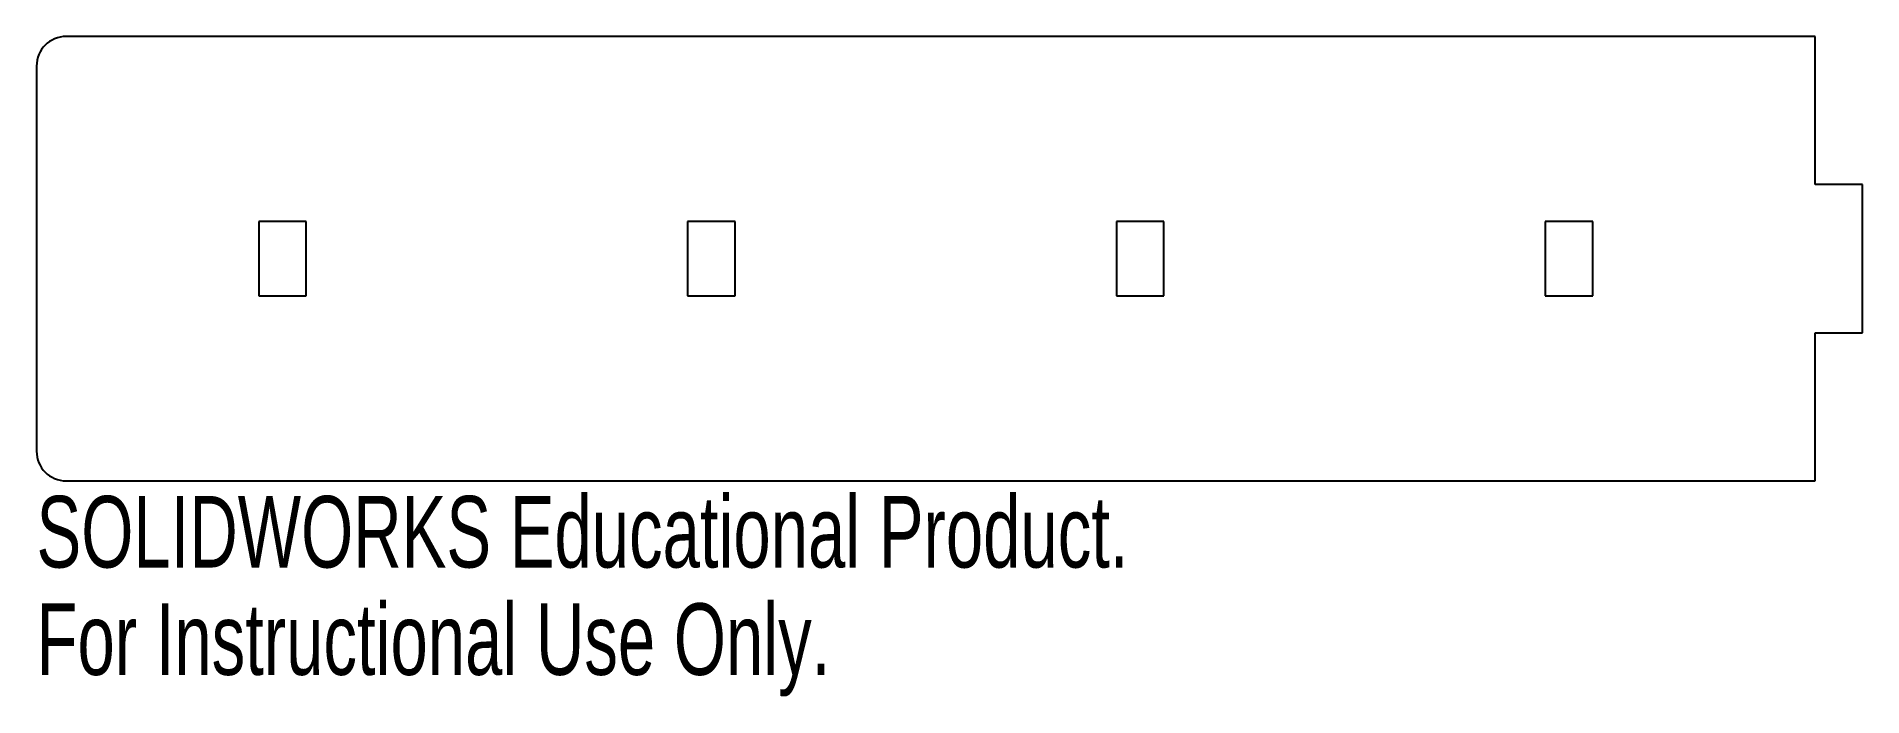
# Model space of a CAD drawing. Header units: millimetres. Extents: x -60 to 63, y -30 to 15.
import ezdxf

# ---------------------------------------------------------------- set-up
doc = ezdxf.new("R2010")
doc.units = ezdxf.units.MM
doc.styles.add('SLDTEXTSTYLE0', font='TXT', dxfattribs={"width": 0.7})

msp = doc.modelspace()

# ---------------------------------------------------------------- linework, layer by layer
at = {"color": 7, "linetype": 'Continuous', "lineweight": 25}
for p, q in [((60, 15), (-58, 15)), ((60, 5), (60, 15)), ((-60, 13), (-60, -13)), ((63.2, 5), (60, 5)), ((63.2, -5), (63.2, 5)), ((-45, 2.5), (-45, -2.5)), ((-41.8, 2.5), (-45, 2.5)), ((-41.8, -2.5), (-41.8, 2.5)), ((-16.07, 2.5), (-16.07, -2.5)), ((-12.87, 2.5), (-16.07, 2.5)), ((-12.87, -2.5), (-12.87, 2.5)), ((12.87, 2.5), (12.87, -2.5)), ((16.07, 2.5), (12.87, 2.5)), ((16.07, -2.5), (16.07, 2.5)), ((41.8, 2.5), (41.8, -2.5)), ((45, 2.5), (41.8, 2.5)), ((45, -2.5), (45, 2.5)), ((-45, -2.5), (-41.8, -2.5)), ((-16.07, -2.5), (-12.87, -2.5)), ((12.87, -2.5), (16.07, -2.5)), ((41.8, -2.5), (45, -2.5)), ((60, -15), (60, -5)), ((60, -5), (63.2, -5)), ((-58, -15), (60, -15))]:
    msp.add_line(p, q, dxfattribs=at)
for centre, start, end in [((-58, 13), 90, 180), ((-58, -13), 180, 270)]:
    msp.add_arc(centre, 2, start, end, dxfattribs=at)

# ---------------------------------------------------------------- texts
at = {"color": 7, "linetype": 'Continuous', "char_height": 4.8336, "attachment_point": 1, "style": 'SLDTEXTSTYLE0'}
for s, insert in [('SOLIDWORKS Educational Product.', (-60, -16.02)), ('For Instructional Use Only.', (-60, -23.27))]:
    msp.add_mtext(s, dxfattribs=dict(at, insert=insert))

doc.saveas('drawing.dxf')
